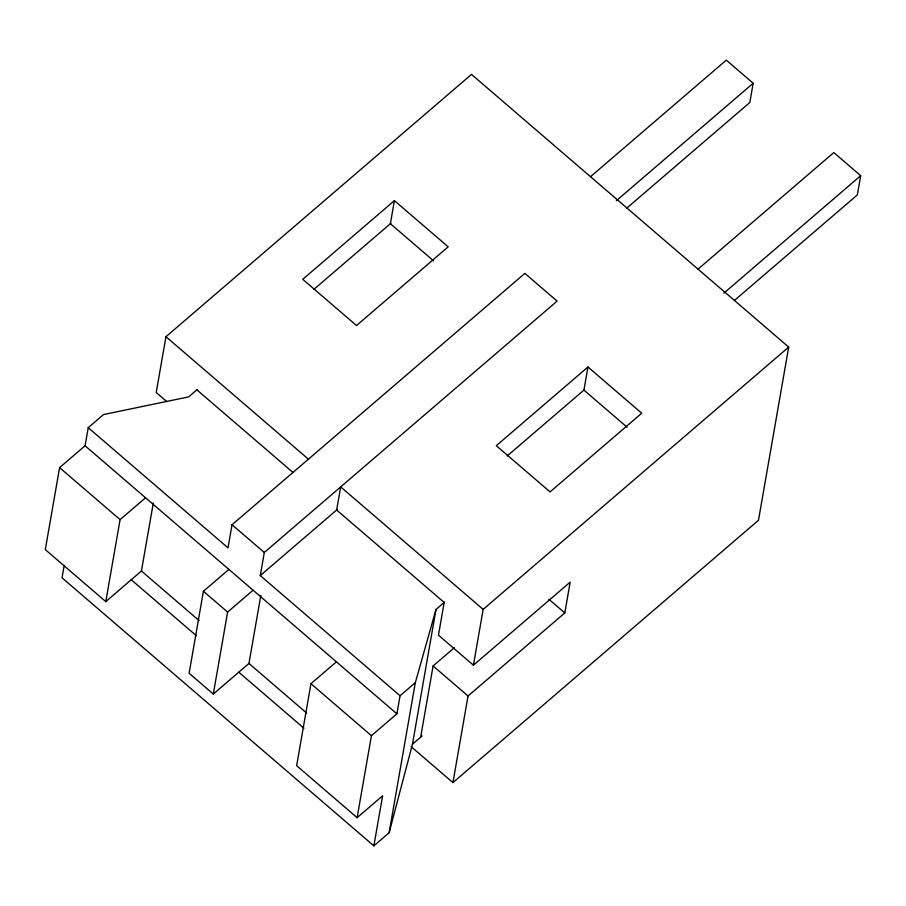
<?xml version="1.0" encoding="UTF-8"?>
<svg xmlns="http://www.w3.org/2000/svg" width="906" height="906" viewBox="0 0 906 906"><rect width="100%" height="100%" fill="white"/><g stroke="black" fill="none" stroke-linecap="round" stroke-linejoin="round"><path stroke-width="1.36" d="M197.236 389.523L188.686 396.873L103.499 414.574L88.233 427.689L85.073 445.775L59.603 467.632L45.3 549.614L105.787 601.618L141.427 571.007L153.318 502.921M64.213 565.287L62.027 577.802L373.861 845.864L389.127 832.75L412.479 744.188L435.99 609.466L444.552 602.128M105.787 601.618L120.09 519.625L145.549 497.768M411.131 746.669L452.932 782.591L758.469 520.293L788.696 347.089L471.494 74.394L165.957 336.704L156.217 392.513L166.806 401.618M228.89 569.41L203.42 591.267L189.116 673.249L213.306 694.053L248.957 663.452L260.837 595.355M336.409 661.844L310.951 683.702L296.647 765.683L357.123 817.688L371.437 735.695L396.896 713.837L400.056 695.751L260.271 575.582L264.303 552.49L557.111 301.109L524.857 273.386L232.038 524.755L228.006 547.847L88.233 427.689M213.306 694.053L227.621 612.071L253.08 590.202M394.404 200.622L302.751 279.308L356.511 325.526L448.176 246.84L394.404 200.622L390.384 223.714L433.6 260.871M373.861 845.864L382.592 795.819L357.123 817.688M389.127 832.75L415.333 682.637L435.99 609.466M420.667 737.156L433.102 665.955L454.359 647.699M452.932 782.591L468.04 695.989L564.8 612.932L570.168 582.139L473.419 665.197L438.47 635.163L444.178 602.445L336.658 510.01L340.69 486.907L483.158 609.387L473.419 665.197M507.19 455.978L583.928 390.101L587.96 366.998L641.72 413.215L550.055 491.913L496.295 445.695L587.96 366.998M590.553 176.67L726.295 60.136L753.169 83.25L749.817 102.491L626.907 208.006M698.084 269.105L833.814 152.57L860.7 175.685L857.336 194.926L734.438 300.441M313.827 289.433L390.837 223.318M616.374 200.69L753.169 83.25M260.271 575.582L337.496 509.285M723.894 293.125L860.7 175.685M483.158 609.387L788.696 347.089M400.056 695.751L415.333 682.637M412.479 744.188L422.083 735.944M583.928 390.101L627.145 427.247M548.911 599.274L564.8 612.932M165.957 336.704L308.425 459.183M196.874 389.84L292.683 472.207M433.102 665.955L468.04 695.989M232.038 524.755L264.303 552.49M85.073 445.775L396.896 713.837M59.603 467.632L120.09 519.625M203.42 591.267L227.621 612.071M310.951 683.702L371.437 735.695M141.427 571.007L199.127 620.61M248.957 663.452L306.647 713.045M131.245 579.761L196.421 635.774M238.776 672.195L303.94 728.22"/></g></svg>
